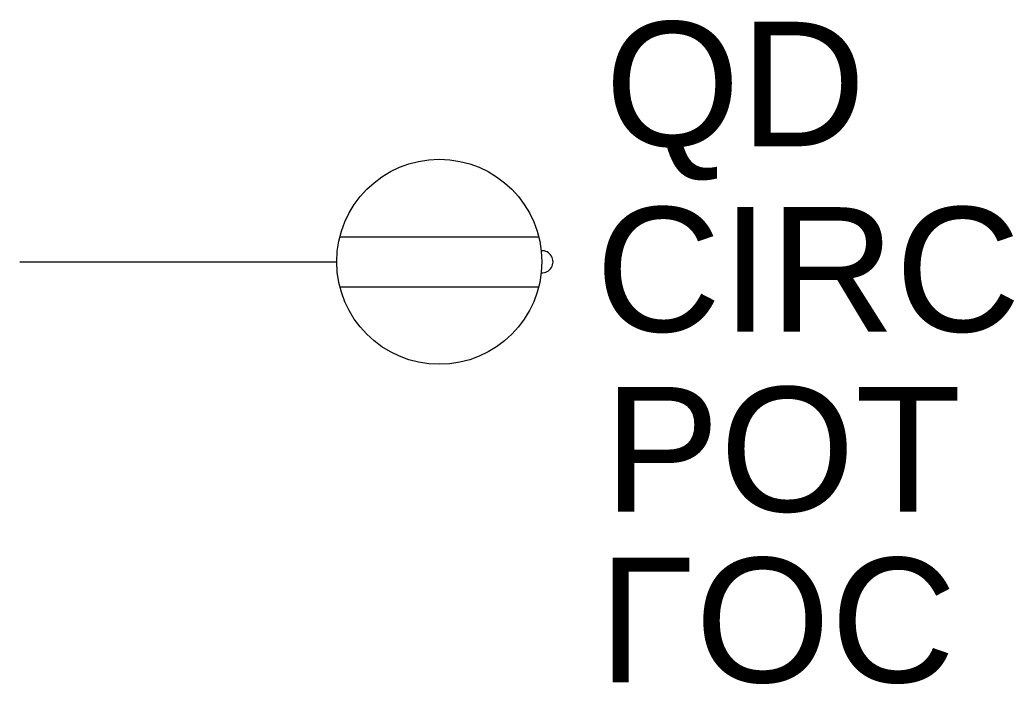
# Model space of a CAD drawing. Header units: millimetres. Extents: x 144.69 to 145.88, y 156.31 to 157.11.
import ezdxf

# ---------------------------------------------------------------- set-up
doc = ezdxf.new("R2010")
doc.units = ezdxf.units.MM
doc.header["$LTSCALE"] = 0.05
for name, color, linetype in [('015', 6, 'Continuous'), ('018', 4, 'Continuous'), ('021', 1, 'Continuous')]:
    doc.layers.add(name, color=color, linetype=linetype)
doc.styles.get("Standard").update_dxf_attribs({"font": 'ARIAL.TTF'})

msp = doc.modelspace()

# ---------------------------------------------------------------- linework, layer by layer
msp.add_line((144.6871, 156.8189), (145.0687, 156.8189))
at = {"layer": '015'}
for p, q in [((145.0724, 156.8489), (145.3121, 156.8489)), ((145.0724, 156.7889), (145.3121, 156.7889))]:
    msp.add_line(p, q, dxfattribs=at)
msp.add_arc((145.3158, 156.8189), 0.0134, 266.8957, 93.1043, dxfattribs=at)
at = {"layer": '018'}
msp.add_circle((145.1922, 156.8189), 0.1235, dxfattribs=at)

# ---------------------------------------------------------------- texts
at = {"layer": '021', "flags": 1}
for tag, p, s in [('QD', (145.3916, 156.9581), '1'), ('CIRC', (145.3803, 156.7347), '1'), ('POT', (145.3902, 156.518), '5400')]:
    msp.add_attdef(tag, p, s, height=0.15, dxfattribs=at)
at = {"layer": '021', "text_generation_flag": 4, "flags": 1}
msp.add_attdef('LOC', (145.3837, 156.4623), '', height=0.15, dxfattribs=at)

doc.saveas('drawing.dxf')
